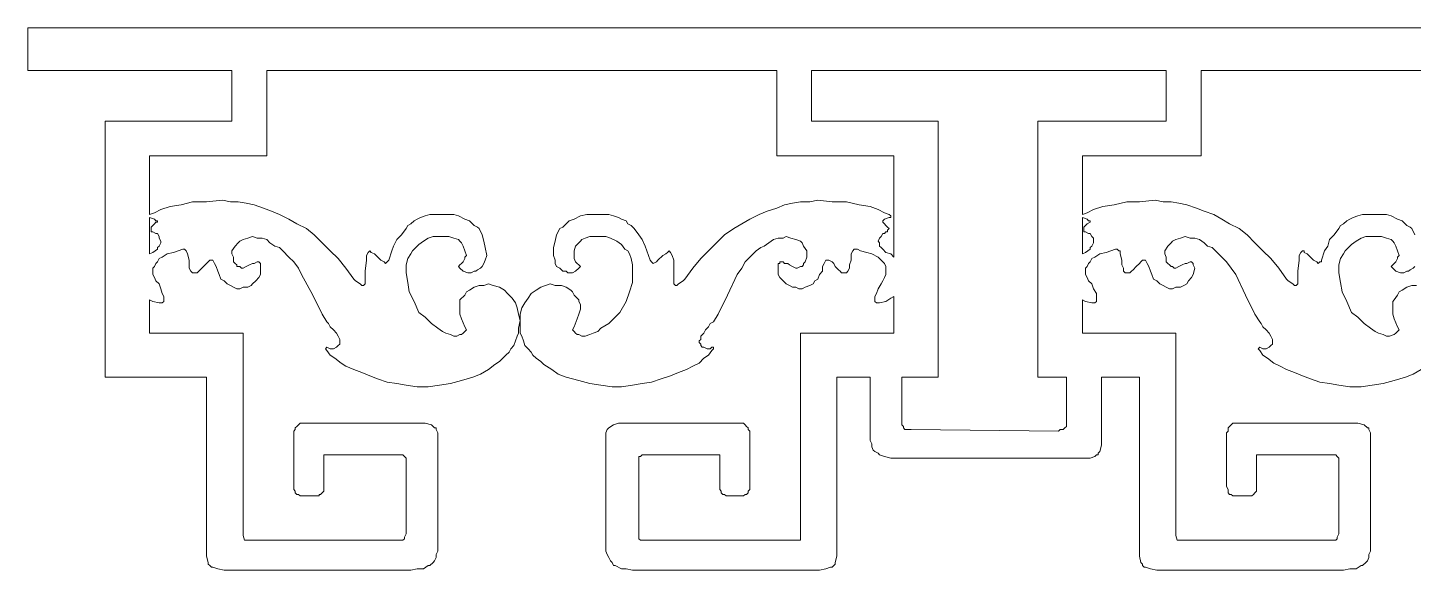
# Model space of a CAD drawing. Extents: x -66030 to 95157, y -13132 to 45879.
# Drawn here: x 50640 to 54058, y 21682 to 23022 of the extents above; entities that cross this region are included whole.
import ezdxf

# ---------------------------------------------------------------- set-up
doc = ezdxf.new("R2010")
doc.units = 0
doc.header["$LTSCALE"] = 100
doc.header["$MEASUREMENT"] = 0
doc.layers.get('0').update_dxf_attribs({"linetype": 'CONTINUOUS'})

msp = doc.modelspace()

# ---------------------------------------------------------------- linework, layer by layer
at = {"lineweight": 0}
for points in [[(54077.5, 22178.2), (54057.9, 22166.5), (54038.4, 22158.6), (54011.1, 22150.8), (53983.7, 22143), (53956.4, 22139.1), (53929, 22135.2), (53901.7, 22135.2), (53874.4, 22139.1), (53850.9, 22143), (53827.5, 22146.9), (53804, 22154.7), (53784.5, 22162.5), (53765, 22170.4), (53745.5, 22178.2), (53729.8, 22186), (53714.2, 22193.8), (53698.6, 22205.5), (53686.9, 22213.3), (53679.1, 22225), (53675.1, 22228.9), (53679.1, 22232.9), (53679.1, 22232.9), (53686.9, 22228.9), (53694.7, 22228.9), (53702.5, 22232.9), (53702.5, 22232.9), (53706.4, 22236.8), (53710.3, 22240.7), (53710.3, 22244.6), (53710.3, 22248.5), (53710.3, 22252.4), (53706.4, 22260.2), (53702.5, 22268), (53694.7, 22275.8), (53686.9, 22283.6), (53683, 22291.4), (53679.1, 22295.3), (53667.3, 22314.9), (53643.9, 22361.8), (53620.5, 22412.5), (53608.7, 22428.2), (53597, 22443.8), (53585.3, 22455.5), (53569.7, 22471.1), (53561.9, 22478.9), (53550.2, 22482.8), (53542.3, 22490.6), (53530.6, 22498.5), (53518.9, 22502.4), (53507.2, 22502.4), (53495.5, 22506.3), (53483.8, 22502.4), (53472, 22498.5), (53464.2, 22494.6), (53460.3, 22490.6), (53452.5, 22482.8), (53444.7, 22471.1), (53444.7, 22463.3), (53448.6, 22455.5), (53448.6, 22443.8), (53452.5, 22439.9), (53456.4, 22436), (53460.3, 22432.1), (53464.2, 22432.1), (53468.1, 22428.2), (53472, 22428.2), (53479.8, 22432.1), (53487.7, 22436), (53495.5, 22439.9), (53499.4, 22439.9), (53507.2, 22443.8), (53511.1, 22443.8), (53515, 22439.9), (53515, 22439.9), (53515, 22436), (53518.9, 22428.2), (53515, 22412.5), (53511.1, 22404.7), (53503.3, 22396.9), (53499.4, 22389.1), (53491.6, 22385.2), (53483.8, 22381.3), (53472, 22381.3), (53464.2, 22377.4), (53456.4, 22377.4), (53448.6, 22381.3), (53440.8, 22385.2), (53433, 22389.1), (53425.2, 22396.9), (53417.4, 22400.8), (53413.4, 22412.5), (53409.5, 22420.3), (53405.6, 22432.1), (53401.7, 22439.9), (53397.8, 22447.7), (53393.9, 22447.7), (53390, 22447.7), (53386.1, 22443.8), (53382.2, 22439.9), (53374.4, 22432.1), (53366.6, 22424.2), (53362.7, 22420.3), (53358.8, 22416.4), (53354.9, 22416.4), (53351, 22416.4), (53347, 22416.4), (53343.1, 22420.3), (53343.1, 22428.2), (53339.2, 22436), (53339.2, 22447.7), (53335.3, 22463.3), (53335.3, 22471.1), (53331.4, 22471.1), (53327.5, 22475), (53327.5, 22475), (53323.6, 22475), (53311.9, 22471.1), (53300.2, 22467.2), (53284.6, 22463.3), (53272.8, 22455.5), (53265, 22451.6), (53261.1, 22443.8), (53257.2, 22439.9), (53253.3, 22432.1), (53249.4, 22428.2), (53249.4, 22420.3), (53249.4, 22412.5), (53253.3, 22404.7), (53257.2, 22396.9), (53265, 22389.1), (53268.9, 22377.4), (53276.7, 22365.7), (53276.7, 22357.8), (53276.7, 22353.9), (53276.7, 22346.1), (53272.8, 22342.2), (53268.9, 22342.2), (53265, 22342.2), (53249.4, 22346.1), (53241.6, 22350), (53241.6, 22268), (53429.1, 22268), (53472, 22268), (53472, 22217.2), (53472, 22158.6), (53472, 21787.6), (53472, 21768), (53475.9, 21756.3), (53475.9, 21756.3), (53479.8, 21756.3), (53487.7, 21756.3), (53850.9, 21756.3), (53858.7, 21756.3), (53862.6, 21756.3), (53866.5, 21756.3), (53870.4, 21760.2), (53870.4, 21764.1), (53874.4, 21771.9), (53874.4, 21779.8), (53874.4, 21947.7), (53874.4, 21955.5), (53874.4, 21959.4), (53870.4, 21963.3), (53870.4, 21963.3), (53866.5, 21967.2), (53858.7, 21967.2), (53850.9, 21967.2), (53671.2, 21967.2), (53671.2, 21889.1), (53671.2, 21881.3), (53671.2, 21877.4), (53667.3, 21873.5), (53663.4, 21869.6), (53663.4, 21869.6), (53659.5, 21865.7), (53655.6, 21865.7), (53647.8, 21865.7), (53620.5, 21865.7), (53616.6, 21865.7), (53612.7, 21865.7), (53608.7, 21869.6), (53604.8, 21869.6), (53600.9, 21873.5), (53600.9, 21877.4), (53600.9, 21881.3), (53597, 21889.1), (53597, 22021.9), (53600.9, 22025.8), (53600.9, 22029.7), (53600.9, 22033.6), (53604.8, 22037.6), (53608.7, 22041.5), (53612.7, 22045.4), (53616.6, 22045.4), (53620.5, 22045.4), (53647.8, 22045.4), (53651.7, 22045.4), (53808, 22045.4), (53905.6, 22045.4), (53921.2, 22045.4), (53936.8, 22041.5), (53944.7, 22033.6), (53948.6, 22033.6), (53948.6, 22029.7), (53952.5, 22021.9), (53952.5, 22014.1), (53952.5, 21994.6), (53952.5, 21857.9), (53952.5, 21748.5), (53952.5, 21736.8), (53952.5, 21729), (53948.6, 21721.2), (53948.6, 21713.4), (53944.7, 21705.5), (53940.8, 21701.6), (53932.9, 21693.8), (53929, 21693.8), (53917.3, 21686), (53901.7, 21686), (53886.1, 21682.1), (53874.4, 21682.1), (53448.6, 21682.1), (53425.2, 21682.1), (53409.5, 21686), (53397.8, 21689.9), (53393.9, 21689.9), (53390, 21693.8), (53390, 21697.7), (53386.1, 21701.6), (53382.2, 21717.3), (53382.2, 21756.3), (53382.2, 22158.6), (53288.5, 22158.6), (53288.5, 22029.7), (53288.5, 21990.7), (53284.6, 21975.1), (53280.6, 21971.2), (53280.6, 21967.2), (53276.7, 21967.2), (53272.8, 21963.3), (53261.1, 21959.4), (53245.5, 21959.4), (53222.1, 21959.4), (52796.3, 21959.4), (52784.6, 21959.4), (52769, 21959.4), (52753.3, 21963.3), (52741.6, 21967.2), (52737.7, 21971.2), (52729.9, 21975.1), (52726, 21979), (52722.1, 21986.8), (52722.1, 21994.6), (52718.2, 22002.4), (52718.2, 22010.2), (52718.2, 22021.9), (52718.2, 22100.1), (52718.2, 22158.6), (52636.2, 22158.6), (52636.2, 21756.3), (52636.2, 21717.3), (52632.3, 21701.6), (52632.3, 21697.7), (52628.3, 21693.8), (52624.4, 21689.9), (52620.5, 21689.9), (52608.8, 21686), (52593.2, 21682.1), (52569.8, 21682.1), (52147.9, 21682.1), (52132.3, 21682.1), (52116.7, 21686), (52104.9, 21686), (52089.3, 21693.8), (52085.4, 21693.8), (52081.5, 21701.6), (52077.6, 21705.5), (52073.7, 21713.4), (52069.8, 21721.2), (52065.9, 21729), (52065.9, 21736.8), (52065.9, 21748.5), (52065.9, 21857.9), (52065.9, 21994.6), (52065.9, 22014.1), (52065.9, 22021.9), (52069.8, 22029.7), (52073.7, 22033.6), (52073.7, 22033.6), (52085.4, 22041.5), (52097.1, 22045.4), (52112.8, 22045.4), (52210.4, 22045.4), (52366.6, 22045.4), (52370.6, 22045.4), (52397.9, 22045.4), (52401.8, 22045.4), (52405.7, 22045.4), (52409.6, 22041.5), (52413.5, 22037.6), (52417.4, 22033.6), (52417.4, 22029.7), (52421.3, 22025.8), (52421.3, 22021.9), (52421.3, 21889.1), (52421.3, 21881.3), (52417.4, 21877.4), (52417.4, 21873.5), (52413.5, 21869.6), (52409.6, 21869.6), (52405.7, 21865.7), (52401.8, 21865.7), (52397.9, 21865.7), (52370.6, 21865.7), (52366.6, 21865.7), (52362.7, 21865.7), (52358.8, 21869.6), (52354.9, 21869.6), (52351, 21873.5), (52351, 21877.4), (52347.1, 21881.3), (52347.1, 21889.1), (52347.1, 21967.2), (52171.4, 21967.2), (52159.6, 21967.2), (52155.7, 21967.2), (52151.8, 21963.3), (52147.9, 21963.3), (52147.9, 21959.4), (52147.9, 21955.5), (52147.9, 21947.7), (52147.9, 21779.8), (52147.9, 21771.9), (52147.9, 21764.1), (52147.9, 21760.2), (52151.8, 21756.3), (52155.7, 21756.3), (52159.6, 21756.3), (52171.4, 21756.3), (52530.7, 21756.3), (52538.5, 21756.3), (52542.4, 21756.3), (52546.3, 21756.3), (52546.3, 21768), (52546.3, 21787.6), (52546.3, 22158.6), (52546.3, 22217.2), (52546.3, 22268), (52593.2, 22268), (52776.8, 22268), (52776.8, 22357.8), (52776.8, 22357.8), (52769, 22353.9), (52757.2, 22346.1), (52741.6, 22342.2), (52737.7, 22342.2), (52733.8, 22342.2), (52729.9, 22346.1), (52729.9, 22353.9), (52729.9, 22357.8), (52733.8, 22365.7), (52737.7, 22377.4), (52745.5, 22389.1), (52749.4, 22396.9), (52753.3, 22404.7), (52757.2, 22412.5), (52757.2, 22420.3), (52757.2, 22428.2), (52757.2, 22432.1), (52753.3, 22439.9), (52749.4, 22443.8), (52741.6, 22451.6), (52737.7, 22455.5), (52722.1, 22463.3), (52710.4, 22467.2), (52694.8, 22471.1), (52686.9, 22475), (52683, 22475), (52679.1, 22475), (52675.2, 22471.1), (52675.2, 22471.1), (52671.3, 22463.3), (52671.3, 22447.7), (52667.4, 22436), (52667.4, 22428.2), (52663.5, 22420.3), (52659.6, 22416.4), (52659.6, 22416.4), (52655.7, 22416.4), (52647.9, 22416.4), (52644, 22420.3), (52640.1, 22424.2), (52632.3, 22432.1), (52628.3, 22439.9), (52624.4, 22443.8), (52616.6, 22447.7), (52612.7, 22447.7), (52608.8, 22447.7), (52604.9, 22439.9), (52601, 22432.1), (52601, 22420.3), (52593.2, 22412.5), (52589.3, 22400.8), (52581.5, 22396.9), (52577.6, 22389.1), (52569.8, 22385.2), (52558, 22381.3), (52550.2, 22377.4), (52542.4, 22377.4), (52534.6, 22381.3), (52526.8, 22381.3), (52519, 22385.2), (52511.2, 22389.1), (52503.4, 22396.9), (52495.5, 22404.7), (52491.6, 22412.5), (52491.6, 22428.2), (52491.6, 22436), (52491.6, 22439.9), (52495.5, 22439.9), (52495.5, 22443.8), (52503.4, 22443.8), (52507.3, 22439.9), (52515.1, 22439.9), (52519, 22436), (52526.8, 22432.1), (52534.6, 22428.2), (52538.5, 22428.2), (52546.3, 22432.1), (52550.2, 22432.1), (52554.1, 22436), (52554.1, 22439.9), (52558, 22443.8), (52561.9, 22455.5), (52561.9, 22463.3), (52561.9, 22471.1), (52554.1, 22482.8), (52550.2, 22490.6), (52546.3, 22494.6), (52534.6, 22498.5), (52522.9, 22502.4), (52511.2, 22506.3), (52503.4, 22502.4), (52491.6, 22502.4), (52479.9, 22498.5), (52468.2, 22490.6), (52456.5, 22482.8), (52448.7, 22478.9), (52437, 22471.1), (52421.3, 22455.5), (52409.6, 22443.8), (52401.8, 22428.2), (52390.1, 22412.5), (52366.6, 22361.8), (52343.2, 22314.9), (52331.5, 22295.3), (52323.7, 22291.4), (52319.8, 22283.6), (52312, 22275.8), (52308.1, 22268), (52300.2, 22260.2), (52300.2, 22252.4), (52296.3, 22248.5), (52296.3, 22244.6), (52300.2, 22240.7), (52300.2, 22236.8), (52304.2, 22232.9), (52308.1, 22232.9), (52315.9, 22228.9), (52323.7, 22228.9), (52327.6, 22232.9), (52331.5, 22232.9), (52331.5, 22228.9), (52327.6, 22225), (52319.8, 22213.3), (52308.1, 22205.5), (52296.3, 22193.8), (52280.7, 22186), (52265.1, 22178.2), (52245.6, 22170.4), (52226, 22162.5), (52202.6, 22154.7), (52179.2, 22146.9), (52155.7, 22143), (52132.3, 22139.1), (52104.9, 22135.2), (52081.5, 22135.2), (52054.2, 22139.1), (52026.8, 22143), (51999.5, 22150.8), (51968.2, 22158.6), (51948.7, 22166.5), (51933.1, 22178.2), (51913.6, 22189.9), (51905.7, 22197.7), (51894, 22205.5), (51886.2, 22213.3), (51882.3, 22221.1), (51874.5, 22228.9), (51866.7, 22236.8), (51862.8, 22248.5), (51858.9, 22260.2), (51855, 22268), (51855, 22279.7), (51855, 22299.3), (51851.1, 22279.7), (51851.1, 22268), (51847.2, 22260.2), (51843.2, 22248.5), (51839.3, 22236.8), (51831.5, 22228.9), (51827.6, 22221.1), (51819.8, 22213.3), (51812, 22205.5), (51804.2, 22197.7), (51792.5, 22189.9), (51776.8, 22178.2), (51757.3, 22166.5), (51737.8, 22158.6), (51710.4, 22150.8), (51683.1, 22143), (51655.8, 22139.1), (51628.4, 22135.2), (51601.1, 22135.2), (51573.7, 22139.1), (51550.3, 22143), (51526.9, 22146.9), (51503.4, 22154.7), (51483.9, 22162.5), (51464.4, 22170.4), (51444.8, 22178.2), (51425.3, 22186), (51413.6, 22193.8), (51398, 22205.5), (51386.3, 22213.3), (51378.4, 22225), (51374.5, 22228.9), (51378.4, 22232.9), (51378.4, 22232.9), (51386.3, 22228.9), (51394.1, 22228.9), (51401.9, 22232.9), (51401.9, 22232.9), (51405.8, 22236.8), (51409.7, 22240.7), (51409.7, 22244.6), (51409.7, 22248.5), (51409.7, 22252.4), (51405.8, 22260.2), (51401.9, 22268), (51394.1, 22275.8), (51386.3, 22283.6), (51382.3, 22291.4), (51378.4, 22295.3), (51366.7, 22314.9), (51343.3, 22361.8), (51315.9, 22412.5), (51308.1, 22428.2), (51296.4, 22443.8), (51284.7, 22455.5), (51269.1, 22471.1), (51261.3, 22478.9), (51249.5, 22482.8), (51237.8, 22490.6), (51230, 22498.5), (51218.3, 22502.4), (51206.6, 22502.4), (51194.9, 22506.3), (51183.1, 22502.4), (51171.4, 22498.5), (51163.6, 22494.6), (51159.7, 22490.6), (51151.9, 22482.8), (51144.1, 22471.1), (51144.1, 22463.3), (51148, 22455.5), (51148, 22443.8), (51151.9, 22439.9), (51155.8, 22436), (51155.8, 22432.1), (51163.6, 22432.1), (51167.5, 22428.2), (51171.4, 22428.2), (51179.2, 22432.1), (51187, 22436), (51194.9, 22439.9), (51198.8, 22439.9), (51206.6, 22443.8), (51210.5, 22443.8), (51214.4, 22439.9), (51214.4, 22439.9), (51214.4, 22436), (51214.4, 22428.2), (51214.4, 22412.5), (51210.5, 22404.7), (51202.7, 22396.9), (51194.9, 22389.1), (51191, 22385.2), (51183.1, 22381.3), (51171.4, 22381.3), (51163.6, 22377.4), (51155.8, 22377.4), (51148, 22381.3), (51140.2, 22385.2), (51132.4, 22389.1), (51124.6, 22396.9), (51116.7, 22400.8), (51112.8, 22412.5), (51108.9, 22420.3), (51105, 22432.1), (51101.1, 22439.9), (51097.2, 22447.7), (51093.3, 22447.7), (51089.4, 22447.7), (51085.5, 22443.8), (51081.6, 22439.9), (51073.8, 22432.1), (51066, 22424.2), (51062.1, 22420.3), (51058.1, 22416.4), (51054.2, 22416.4), (51050.3, 22416.4), (51046.4, 22416.4), (51042.5, 22420.3), (51038.6, 22428.2), (51038.6, 22436), (51038.6, 22447.7), (51034.7, 22463.3), (51030.8, 22471.1), (51030.8, 22471.1), (51026.9, 22475), (51026.9, 22475), (51023, 22475), (51011.3, 22471.1), (50999.6, 22467.2), (50983.9, 22463.3), (50972.2, 22455.5), (50964.4, 22451.6), (50960.5, 22443.8), (50956.6, 22439.9), (50952.7, 22432.1), (50948.8, 22428.2), (50948.8, 22420.3), (50948.8, 22412.5), (50952.7, 22404.7), (50956.6, 22396.9), (50964.4, 22389.1), (50968.3, 22377.4), (50972.2, 22365.7), (50976.1, 22357.8), (50976.1, 22353.9), (50976.1, 22346.1), (50972.2, 22342.2), (50968.3, 22342.2), (50964.4, 22342.2), (50948.8, 22346.1), (50941, 22350), (50941, 22268), (51128.5, 22268), (51171.4, 22268), (51171.4, 22217.2), (51171.4, 22158.6), (51171.4, 21787.6), (51171.4, 21768), (51175.3, 21756.3), (51175.3, 21756.3), (51179.2, 21756.3), (51187, 21756.3), (51550.3, 21756.3), (51558.1, 21756.3), (51562, 21756.3), (51565.9, 21756.3), (51569.8, 21760.2), (51569.8, 21764.1), (51573.7, 21771.9), (51573.7, 21779.8), (51573.7, 21947.7), (51573.7, 21955.5), (51573.7, 21959.4), (51569.8, 21963.3), (51569.8, 21963.3), (51565.9, 21967.2), (51558.1, 21967.2), (51550.3, 21967.2), (51370.6, 21967.2), (51370.6, 21889.1), (51370.6, 21881.3), (51370.6, 21877.4), (51366.7, 21873.5), (51362.8, 21869.6), (51358.9, 21869.6), (51358.9, 21865.7), (51351.1, 21865.7), (51347.2, 21865.7), (51319.8, 21865.7), (51315.9, 21865.7), (51312, 21865.7), (51308.1, 21869.6), (51304.2, 21869.6), (51300.3, 21873.5), (51300.3, 21877.4), (51296.4, 21881.3), (51296.4, 21889.1), (51296.4, 22021.9), (51296.4, 22025.8), (51300.3, 22029.7), (51300.3, 22033.6), (51304.2, 22037.6), (51308.1, 22041.5), (51312, 22045.4), (51315.9, 22045.4), (51319.8, 22045.4), (51347.2, 22045.4), (51351.1, 22045.4), (51507.3, 22045.4), (51605, 22045.4), (51620.6, 22045.4), (51636.2, 22041.5), (51644, 22033.6), (51648, 22033.6), (51648, 22029.7), (51651.9, 22021.9), (51651.9, 22014.1), (51651.9, 21994.6), (51651.9, 21857.9), (51651.9, 21748.5), (51651.9, 21736.8), (51651.9, 21729), (51648, 21721.2), (51648, 21713.4), (51644, 21705.5), (51640.1, 21701.6), (51632.3, 21693.8), (51628.4, 21693.8), (51616.7, 21686), (51601.1, 21686), (51585.5, 21682.1), (51573.7, 21682.1), (51148, 21682.1), (51124.6, 21682.1), (51108.9, 21686), (51097.2, 21689.9), (51093.3, 21689.9), (51089.4, 21693.8), (51085.5, 21697.7), (51085.5, 21701.6), (51081.6, 21717.3), (51081.6, 21756.3), (51081.6, 22158.6), (50831.6, 22158.6), (50831.6, 22705.5), (50831.6, 22705.5), (50831.6, 22791.4), (51144.1, 22791.4), (51144.1, 22916.4), (50640.2, 22916.4), (50640.2, 23021.9), (67139, 23021.9)], [(54077.5, 22178.2), (54057.9, 22166.5), (54038.4, 22158.6), (54011.1, 22150.8), (53983.7, 22143), (53956.4, 22139.1), (53929, 22135.2), (53901.7, 22135.2), (53874.4, 22139.1), (53850.9, 22143), (53827.5, 22146.9), (53804, 22154.7), (53784.5, 22162.5), (53765, 22170.4), (53745.5, 22178.2), (53729.8, 22186), (53714.2, 22193.8), (53698.6, 22205.5), (53686.9, 22213.3), (53679.1, 22225), (53675.1, 22228.9), (53679.1, 22232.9), (53679.1, 22232.9), (53686.9, 22228.9), (53694.7, 22228.9), (53702.5, 22232.9), (53702.5, 22232.9), (53706.4, 22236.8), (53710.3, 22240.7), (53710.3, 22244.6), (53710.3, 22248.5), (53710.3, 22252.4), (53706.4, 22260.2), (53702.5, 22268), (53694.7, 22275.8), (53686.9, 22283.6), (53683, 22291.4), (53679.1, 22295.3), (53667.3, 22314.9), (53643.9, 22361.8), (53620.5, 22412.5), (53608.7, 22428.2), (53597, 22443.8), (53585.3, 22455.5), (53569.7, 22471.1), (53561.9, 22478.9), (53550.2, 22482.8), (53542.3, 22490.6), (53530.6, 22498.5), (53518.9, 22502.4), (53507.2, 22502.4), (53495.5, 22506.3), (53483.8, 22502.4), (53472, 22498.5), (53464.2, 22494.6), (53460.3, 22490.6), (53452.5, 22482.8), (53444.7, 22471.1), (53444.7, 22463.3), (53448.6, 22455.5), (53448.6, 22443.8), (53452.5, 22439.9), (53456.4, 22436), (53460.3, 22432.1), (53464.2, 22432.1), (53468.1, 22428.2), (53472, 22428.2), (53479.8, 22432.1), (53487.7, 22436), (53495.5, 22439.9), (53499.4, 22439.9), (53507.2, 22443.8), (53511.1, 22443.8), (53515, 22439.9), (53515, 22439.9), (53515, 22436), (53518.9, 22428.2), (53515, 22412.5), (53511.1, 22404.7), (53503.3, 22396.9), (53499.4, 22389.1), (53491.6, 22385.2), (53483.8, 22381.3), (53472, 22381.3), (53464.2, 22377.4), (53456.4, 22377.4), (53448.6, 22381.3), (53440.8, 22385.2), (53433, 22389.1), (53425.2, 22396.9), (53417.4, 22400.8), (53413.4, 22412.5), (53409.5, 22420.3), (53405.6, 22432.1), (53401.7, 22439.9), (53397.8, 22447.7), (53393.9, 22447.7), (53390, 22447.7), (53386.1, 22443.8), (53382.2, 22439.9), (53374.4, 22432.1), (53366.6, 22424.2), (53362.7, 22420.3), (53358.8, 22416.4), (53354.9, 22416.4), (53351, 22416.4), (53347, 22416.4), (53343.1, 22420.3), (53343.1, 22428.2), (53339.2, 22436), (53339.2, 22447.7), (53335.3, 22463.3), (53335.3, 22471.1), (53331.4, 22471.1), (53327.5, 22475), (53327.5, 22475), (53323.6, 22475), (53311.9, 22471.1), (53300.2, 22467.2), (53284.6, 22463.3), (53272.8, 22455.5), (53265, 22451.6), (53261.1, 22443.8), (53257.2, 22439.9), (53253.3, 22432.1), (53249.4, 22428.2), (53249.4, 22420.3), (53249.4, 22412.5), (53253.3, 22404.7), (53257.2, 22396.9), (53265, 22389.1), (53268.9, 22377.4), (53276.7, 22365.7), (53276.7, 22357.8), (53276.7, 22353.9), (53276.7, 22346.1), (53272.8, 22342.2), (53268.9, 22342.2), (53265, 22342.2), (53249.4, 22346.1), (53241.6, 22350), (53241.6, 22268), (53429.1, 22268), (53472, 22268), (53472, 22217.2), (53472, 22158.6), (53472, 21787.6), (53472, 21768), (53475.9, 21756.3), (53475.9, 21756.3), (53479.8, 21756.3), (53487.7, 21756.3), (53850.9, 21756.3), (53858.7, 21756.3), (53862.6, 21756.3), (53866.5, 21756.3), (53870.4, 21760.2), (53870.4, 21764.1), (53874.4, 21771.9), (53874.4, 21779.8), (53874.4, 21947.7), (53874.4, 21955.5), (53874.4, 21959.4), (53870.4, 21963.3), (53870.4, 21963.3), (53866.5, 21967.2), (53858.7, 21967.2), (53850.9, 21967.2), (53671.2, 21967.2), (53671.2, 21889.1), (53671.2, 21881.3), (53671.2, 21877.4), (53667.3, 21873.5), (53663.4, 21869.6), (53663.4, 21869.6), (53659.5, 21865.7), (53655.6, 21865.7), (53647.8, 21865.7), (53620.5, 21865.7), (53616.6, 21865.7), (53612.7, 21865.7), (53608.7, 21869.6), (53604.8, 21869.6), (53600.9, 21873.5), (53600.9, 21877.4), (53600.9, 21881.3), (53597, 21889.1), (53597, 22021.9), (53600.9, 22025.8), (53600.9, 22029.7), (53600.9, 22033.6), (53604.8, 22037.6), (53608.7, 22041.5), (53612.7, 22045.4), (53616.6, 22045.4), (53620.5, 22045.4), (53647.8, 22045.4), (53651.7, 22045.4), (53808, 22045.4), (53905.6, 22045.4), (53921.2, 22045.4), (53936.8, 22041.5), (53944.7, 22033.6), (53948.6, 22033.6), (53948.6, 22029.7), (53952.5, 22021.9), (53952.5, 22014.1), (53952.5, 21994.6), (53952.5, 21857.9), (53952.5, 21748.5), (53952.5, 21736.8), (53952.5, 21729), (53948.6, 21721.2), (53948.6, 21713.4), (53944.7, 21705.5), (53940.8, 21701.6), (53932.9, 21693.8), (53929, 21693.8), (53917.3, 21686), (53901.7, 21686), (53886.1, 21682.1), (53874.4, 21682.1), (53448.6, 21682.1), (53425.2, 21682.1), (53409.5, 21686), (53397.8, 21689.9), (53393.9, 21689.9), (53390, 21693.8), (53390, 21697.7), (53386.1, 21701.6), (53382.2, 21717.3), (53382.2, 21756.3), (53382.2, 22158.6), (53288.5, 22158.6), (53288.5, 22029.7), (53288.5, 21990.7), (53284.6, 21975.1), (53280.6, 21971.2), (53280.6, 21967.2), (53276.7, 21967.2), (53272.8, 21963.3), (53261.1, 21959.4), (53245.5, 21959.4), (53222.1, 21959.4), (52796.3, 21959.4), (52784.6, 21959.4), (52769, 21959.4), (52753.3, 21963.3), (52741.6, 21967.2), (52737.7, 21971.2), (52729.9, 21975.1), (52726, 21979), (52722.1, 21986.8), (52722.1, 21994.6), (52718.2, 22002.4), (52718.2, 22010.2), (52718.2, 22021.9), (52718.2, 22100.1), (52718.2, 22158.6), (52636.2, 22158.6), (52636.2, 21756.3), (52636.2, 21717.3), (52632.3, 21701.6), (52632.3, 21697.7), (52628.3, 21693.8), (52624.4, 21689.9), (52620.5, 21689.9), (52608.8, 21686), (52593.2, 21682.1), (52569.8, 21682.1), (52147.9, 21682.1), (52132.3, 21682.1), (52116.7, 21686), (52104.9, 21686), (52089.3, 21693.8), (52085.4, 21693.8), (52081.5, 21701.6), (52077.6, 21705.5), (52073.7, 21713.4), (52069.8, 21721.2), (52065.9, 21729), (52065.9, 21736.8), (52065.9, 21748.5), (52065.9, 21857.9), (52065.9, 21994.6), (52065.9, 22014.1), (52065.9, 22021.9), (52069.8, 22029.7), (52073.7, 22033.6), (52073.7, 22033.6), (52085.4, 22041.5), (52097.1, 22045.4), (52112.8, 22045.4), (52210.4, 22045.4), (52366.6, 22045.4), (52370.6, 22045.4), (52397.9, 22045.4), (52401.8, 22045.4), (52405.7, 22045.4), (52409.6, 22041.5), (52413.5, 22037.6), (52417.4, 22033.6), (52417.4, 22029.7), (52421.3, 22025.8), (52421.3, 22021.9), (52421.3, 21889.1), (52421.3, 21881.3), (52417.4, 21877.4), (52417.4, 21873.5), (52413.5, 21869.6), (52409.6, 21869.6), (52405.7, 21865.7), (52401.8, 21865.7), (52397.9, 21865.7), (52370.6, 21865.7), (52366.6, 21865.7), (52362.7, 21865.7), (52358.8, 21869.6), (52354.9, 21869.6), (52351, 21873.5), (52351, 21877.4), (52347.1, 21881.3), (52347.1, 21889.1), (52347.1, 21967.2), (52171.4, 21967.2), (52159.6, 21967.2), (52155.7, 21967.2), (52151.8, 21963.3), (52147.9, 21963.3), (52147.9, 21959.4), (52147.9, 21955.5), (52147.9, 21947.7), (52147.9, 21779.8), (52147.9, 21771.9), (52147.9, 21764.1), (52147.9, 21760.2), (52151.8, 21756.3), (52155.7, 21756.3), (52159.6, 21756.3), (52171.4, 21756.3), (52530.7, 21756.3), (52538.5, 21756.3), (52542.4, 21756.3), (52546.3, 21756.3), (52546.3, 21768), (52546.3, 21787.6), (52546.3, 22158.6), (52546.3, 22217.2), (52546.3, 22268), (52593.2, 22268), (52776.8, 22268), (52776.8, 22357.8), (52776.8, 22357.8), (52769, 22353.9), (52757.2, 22346.1), (52741.6, 22342.2), (52737.7, 22342.2), (52733.8, 22342.2), (52729.9, 22346.1), (52729.9, 22353.9), (52729.9, 22357.8), (52733.8, 22365.7), (52737.7, 22377.4), (52745.5, 22389.1), (52749.4, 22396.9), (52753.3, 22404.7), (52757.2, 22412.5), (52757.2, 22420.3), (52757.2, 22428.2), (52757.2, 22432.1), (52753.3, 22439.9), (52749.4, 22443.8), (52741.6, 22451.6), (52737.7, 22455.5), (52722.1, 22463.3), (52710.4, 22467.2), (52694.8, 22471.1), (52686.9, 22475), (52683, 22475), (52679.1, 22475), (52675.2, 22471.1), (52675.2, 22471.1), (52671.3, 22463.3), (52671.3, 22447.7), (52667.4, 22436), (52667.4, 22428.2), (52663.5, 22420.3), (52659.6, 22416.4), (52659.6, 22416.4), (52655.7, 22416.4), (52647.9, 22416.4), (52644, 22420.3), (52640.1, 22424.2), (52632.3, 22432.1), (52628.3, 22439.9), (52624.4, 22443.8), (52616.6, 22447.7), (52612.7, 22447.7), (52608.8, 22447.7), (52604.9, 22439.9), (52601, 22432.1), (52601, 22420.3), (52593.2, 22412.5), (52589.3, 22400.8), (52581.5, 22396.9), (52577.6, 22389.1), (52569.8, 22385.2), (52558, 22381.3), (52550.2, 22377.4), (52542.4, 22377.4), (52534.6, 22381.3), (52526.8, 22381.3), (52519, 22385.2), (52511.2, 22389.1), (52503.4, 22396.9), (52495.5, 22404.7), (52491.6, 22412.5), (52491.6, 22428.2), (52491.6, 22436), (52491.6, 22439.9), (52495.5, 22439.9), (52495.5, 22443.8), (52503.4, 22443.8), (52507.3, 22439.9), (52515.1, 22439.9), (52519, 22436), (52526.8, 22432.1), (52534.6, 22428.2), (52538.5, 22428.2), (52546.3, 22432.1), (52550.2, 22432.1), (52554.1, 22436), (52554.1, 22439.9), (52558, 22443.8), (52561.9, 22455.5), (52561.9, 22463.3), (52561.9, 22471.1), (52554.1, 22482.8), (52550.2, 22490.6), (52546.3, 22494.6), (52534.6, 22498.5), (52522.9, 22502.4), (52511.2, 22506.3), (52503.4, 22502.4), (52491.6, 22502.4), (52479.9, 22498.5), (52468.2, 22490.6), (52456.5, 22482.8), (52448.7, 22478.9), (52437, 22471.1), (52421.3, 22455.5), (52409.6, 22443.8), (52401.8, 22428.2), (52390.1, 22412.5), (52366.6, 22361.8), (52343.2, 22314.9), (52331.5, 22295.3), (52323.7, 22291.4), (52319.8, 22283.6), (52312, 22275.8), (52308.1, 22268), (52300.2, 22260.2), (52300.2, 22252.4), (52296.3, 22248.5), (52296.3, 22244.6), (52300.2, 22240.7), (52300.2, 22236.8), (52304.2, 22232.9), (52308.1, 22232.9), (52315.9, 22228.9), (52323.7, 22228.9), (52327.6, 22232.9), (52331.5, 22232.9), (52331.5, 22228.9), (52327.6, 22225), (52319.8, 22213.3), (52308.1, 22205.5), (52296.3, 22193.8), (52280.7, 22186), (52265.1, 22178.2), (52245.6, 22170.4), (52226, 22162.5), (52202.6, 22154.7), (52179.2, 22146.9), (52155.7, 22143), (52132.3, 22139.1), (52104.9, 22135.2), (52081.5, 22135.2), (52054.2, 22139.1), (52026.8, 22143), (51999.5, 22150.8), (51968.2, 22158.6), (51948.7, 22166.5), (51933.1, 22178.2), (51913.6, 22189.9), (51905.7, 22197.7), (51894, 22205.5), (51886.2, 22213.3), (51882.3, 22221.1), (51874.5, 22228.9), (51866.7, 22236.8), (51862.8, 22248.5), (51858.9, 22260.2), (51855, 22268), (51855, 22279.7), (51855, 22299.3), (51851.1, 22279.7), (51851.1, 22268), (51847.2, 22260.2), (51843.2, 22248.5), (51839.3, 22236.8), (51831.5, 22228.9), (51827.6, 22221.1), (51819.8, 22213.3), (51812, 22205.5), (51804.2, 22197.7), (51792.5, 22189.9), (51776.8, 22178.2), (51757.3, 22166.5), (51737.8, 22158.6), (51710.4, 22150.8), (51683.1, 22143), (51655.8, 22139.1), (51628.4, 22135.2), (51601.1, 22135.2), (51573.7, 22139.1), (51550.3, 22143), (51526.9, 22146.9), (51503.4, 22154.7), (51483.9, 22162.5), (51464.4, 22170.4), (51444.8, 22178.2), (51425.3, 22186), (51413.6, 22193.8), (51398, 22205.5), (51386.3, 22213.3), (51378.4, 22225), (51374.5, 22228.9), (51378.4, 22232.9), (51378.4, 22232.9), (51386.3, 22228.9), (51394.1, 22228.9), (51401.9, 22232.9), (51401.9, 22232.9), (51405.8, 22236.8), (51409.7, 22240.7), (51409.7, 22244.6), (51409.7, 22248.5), (51409.7, 22252.4), (51405.8, 22260.2), (51401.9, 22268), (51394.1, 22275.8), (51386.3, 22283.6), (51382.3, 22291.4), (51378.4, 22295.3), (51366.7, 22314.9), (51343.3, 22361.8), (51315.9, 22412.5), (51308.1, 22428.2), (51296.4, 22443.8), (51284.7, 22455.5), (51269.1, 22471.1), (51261.3, 22478.9), (51249.5, 22482.8), (51237.8, 22490.6), (51230, 22498.5), (51218.3, 22502.4), (51206.6, 22502.4), (51194.9, 22506.3), (51183.1, 22502.4), (51171.4, 22498.5), (51163.6, 22494.6), (51159.7, 22490.6), (51151.9, 22482.8), (51144.1, 22471.1), (51144.1, 22463.3), (51148, 22455.5), (51148, 22443.8), (51151.9, 22439.9), (51155.8, 22436), (51155.8, 22432.1), (51163.6, 22432.1), (51167.5, 22428.2), (51171.4, 22428.2), (51179.2, 22432.1), (51187, 22436), (51194.9, 22439.9), (51198.8, 22439.9), (51206.6, 22443.8), (51210.5, 22443.8), (51214.4, 22439.9), (51214.4, 22439.9), (51214.4, 22436), (51214.4, 22428.2), (51214.4, 22412.5), (51210.5, 22404.7), (51202.7, 22396.9), (51194.9, 22389.1), (51191, 22385.2), (51183.1, 22381.3), (51171.4, 22381.3), (51163.6, 22377.4), (51155.8, 22377.4), (51148, 22381.3), (51140.2, 22385.2), (51132.4, 22389.1), (51124.6, 22396.9), (51116.7, 22400.8), (51112.8, 22412.5), (51108.9, 22420.3), (51105, 22432.1), (51101.1, 22439.9), (51097.2, 22447.7), (51093.3, 22447.7), (51089.4, 22447.7), (51085.5, 22443.8), (51081.6, 22439.9), (51073.8, 22432.1), (51066, 22424.2), (51062.1, 22420.3), (51058.1, 22416.4), (51054.2, 22416.4), (51050.3, 22416.4), (51046.4, 22416.4), (51042.5, 22420.3), (51038.6, 22428.2), (51038.6, 22436), (51038.6, 22447.7), (51034.7, 22463.3), (51030.8, 22471.1), (51030.8, 22471.1), (51026.9, 22475), (51026.9, 22475), (51023, 22475), (51011.3, 22471.1), (50999.6, 22467.2), (50983.9, 22463.3), (50972.2, 22455.5), (50964.4, 22451.6), (50960.5, 22443.8), (50956.6, 22439.9), (50952.7, 22432.1), (50948.8, 22428.2), (50948.8, 22420.3), (50948.8, 22412.5), (50952.7, 22404.7), (50956.6, 22396.9), (50964.4, 22389.1), (50968.3, 22377.4), (50972.2, 22365.7), (50976.1, 22357.8), (50976.1, 22353.9), (50976.1, 22346.1), (50972.2, 22342.2), (50968.3, 22342.2), (50964.4, 22342.2), (50948.8, 22346.1), (50941, 22350), (50941, 22268), (51128.5, 22268), (51171.4, 22268), (51171.4, 22217.2), (51171.4, 22158.6), (51171.4, 21787.6), (51171.4, 21768), (51175.3, 21756.3), (51175.3, 21756.3), (51179.2, 21756.3), (51187, 21756.3), (51550.3, 21756.3), (51558.1, 21756.3), (51562, 21756.3), (51565.9, 21756.3), (51569.8, 21760.2), (51569.8, 21764.1), (51573.7, 21771.9), (51573.7, 21779.8), (51573.7, 21947.7), (51573.7, 21955.5), (51573.7, 21959.4), (51569.8, 21963.3), (51569.8, 21963.3), (51565.9, 21967.2), (51558.1, 21967.2), (51550.3, 21967.2), (51370.6, 21967.2), (51370.6, 21889.1), (51370.6, 21881.3), (51370.6, 21877.4), (51366.7, 21873.5), (51362.8, 21869.6), (51358.9, 21869.6), (51358.9, 21865.7), (51351.1, 21865.7), (51347.2, 21865.7), (51319.8, 21865.7), (51315.9, 21865.7), (51312, 21865.7), (51308.1, 21869.6), (51304.2, 21869.6), (51300.3, 21873.5), (51300.3, 21877.4), (51296.4, 21881.3), (51296.4, 21889.1), (51296.4, 22021.9), (51296.4, 22025.8), (51300.3, 22029.7), (51300.3, 22033.6), (51304.2, 22037.6), (51308.1, 22041.5), (51312, 22045.4), (51315.9, 22045.4), (51319.8, 22045.4), (51347.2, 22045.4), (51351.1, 22045.4), (51507.3, 22045.4), (51605, 22045.4), (51620.6, 22045.4), (51636.2, 22041.5), (51644, 22033.6), (51648, 22033.6), (51648, 22029.7), (51651.9, 22021.9), (51651.9, 22014.1), (51651.9, 21994.6), (51651.9, 21857.9), (51651.9, 21748.5), (51651.9, 21736.8), (51651.9, 21729), (51648, 21721.2), (51648, 21713.4), (51644, 21705.5), (51640.1, 21701.6), (51632.3, 21693.8), (51628.4, 21693.8), (51616.7, 21686), (51601.1, 21686), (51585.5, 21682.1), (51573.7, 21682.1), (51148, 21682.1), (51124.6, 21682.1), (51108.9, 21686), (51097.2, 21689.9), (51093.3, 21689.9), (51089.4, 21693.8), (51085.5, 21697.7), (51085.5, 21701.6), (51081.6, 21717.3), (51081.6, 21756.3), (51081.6, 22158.6), (50831.6, 22158.6), (50831.6, 22705.5), (50831.6, 22705.5), (50831.6, 22791.4), (51144.1, 22791.4), (51144.1, 22916.4), (50640.2, 22916.4), (50640.2, 23021.9), (67139, 23021.9)], [(54788.3, 22916.4), (53534.5, 22916.4), (53534.5, 22916.4), (53534.5, 22791.4), (53534.5, 22705.5), (53448.6, 22705.5), (53241.6, 22705.5), (53241.6, 22561), (53253.3, 22564.9), (53268.9, 22572.7), (53292.4, 22580.5), (53319.7, 22584.4), (53351, 22592.2), (53382.2, 22592.2), (53421.3, 22596.1), (53440.8, 22592.2), (53460.3, 22592.2), (53479.8, 22588.3), (53499.4, 22584.4), (53522.8, 22576.6), (53542.3, 22568.8), (53565.8, 22561), (53585.3, 22549.2), (53604.8, 22537.5), (53628.3, 22525.8), (53647.8, 22510.2), (53667.3, 22490.6), (53686.9, 22471.1), (53706.4, 22451.6), (53725.9, 22428.2), (53745.5, 22400.8), (53749.4, 22396.9), (53761.1, 22389.1), (53765, 22385.2), (53768.9, 22385.2), (53772.8, 22389.1), (53772.8, 22389.1), (53772.8, 22396.9), (53772.8, 22420.3), (53776.7, 22447.7), (53776.7, 22459.4), (53780.6, 22467.2), (53780.6, 22467.2), (53784.5, 22471.1), (53788.4, 22471.1), (53788.4, 22467.2), (53796.2, 22463.3), (53800.1, 22459.4), (53811.9, 22447.7), (53819.7, 22443.8), (53823.6, 22439.9), (53827.5, 22443.8), (53831.4, 22443.8), (53831.4, 22447.7), (53839.2, 22471.1), (53847, 22482.8), (53850.9, 22498.5), (53862.6, 22510.2), (53874.4, 22525.8), (53878.3, 22533.6), (53886.1, 22537.5), (53893.9, 22545.3), (53901.7, 22549.2), (53909.5, 22553.1), (53921.2, 22557), (53932.9, 22561), (53948.6, 22561), (53960.3, 22561), (53975.9, 22561), (53991.5, 22561), (54003.2, 22557), (54018.9, 22549.2), (54030.6, 22545.3), (54042.3, 22533.6), (54050.1, 22529.7), (54054, 22525.8), (54061.8, 22510.2)], [(54788.3, 22916.4), (53534.5, 22916.4), (53534.5, 22916.4), (53534.5, 22791.4), (53534.5, 22705.5), (53448.6, 22705.5), (53241.6, 22705.5), (53241.6, 22561), (53253.3, 22564.9), (53268.9, 22572.7), (53292.4, 22580.5), (53319.7, 22584.4), (53351, 22592.2), (53382.2, 22592.2), (53421.3, 22596.1), (53440.8, 22592.2), (53460.3, 22592.2), (53479.8, 22588.3), (53499.4, 22584.4), (53522.8, 22576.6), (53542.3, 22568.8), (53565.8, 22561), (53585.3, 22549.2), (53604.8, 22537.5), (53628.3, 22525.8), (53647.8, 22510.2), (53667.3, 22490.6), (53686.9, 22471.1), (53706.4, 22451.6), (53725.9, 22428.2), (53745.5, 22400.8), (53749.4, 22396.9), (53761.1, 22389.1), (53765, 22385.2), (53768.9, 22385.2), (53772.8, 22389.1), (53772.8, 22389.1), (53772.8, 22396.9), (53772.8, 22420.3), (53776.7, 22447.7), (53776.7, 22459.4), (53780.6, 22467.2), (53780.6, 22467.2), (53784.5, 22471.1), (53788.4, 22471.1), (53788.4, 22467.2), (53796.2, 22463.3), (53800.1, 22459.4), (53811.9, 22447.7), (53819.7, 22443.8), (53823.6, 22439.9), (53827.5, 22443.8), (53831.4, 22443.8), (53831.4, 22447.7), (53839.2, 22471.1), (53847, 22482.8), (53850.9, 22498.5), (53862.6, 22510.2), (53874.4, 22525.8), (53878.3, 22533.6), (53886.1, 22537.5), (53893.9, 22545.3), (53901.7, 22549.2), (53909.5, 22553.1), (53921.2, 22557), (53932.9, 22561), (53948.6, 22561), (53960.3, 22561), (53975.9, 22561), (53991.5, 22561), (54003.2, 22557), (54018.9, 22549.2), (54030.6, 22545.3), (54042.3, 22533.6), (54050.1, 22529.7), (54054, 22525.8), (54061.8, 22510.2)], [(54061.8, 22432.1), (54057.9, 22428.2), (54050.1, 22424.2), (54046.2, 22420.3), (54042.3, 22420.3), (54034.5, 22416.4), (54026.7, 22416.4), (54015, 22420.3), (54007.2, 22428.2), (54003.2, 22432.1), (54007.2, 22436), (54011.1, 22439.9), (54015, 22443.8), (54018.9, 22451.6), (54018.9, 22455.5), (54022.8, 22459.4), (54018.9, 22471.1), (54015, 22482.8), (54011.1, 22490.6), (54007.2, 22494.6), (54003.2, 22498.5), (53991.5, 22502.4), (53979.8, 22506.3), (53968.1, 22506.3), (53956.4, 22506.3), (53940.8, 22506.3), (53929, 22502.4), (53917.3, 22494.6), (53905.6, 22486.7), (53893.9, 22475), (53890, 22471.1), (53886.1, 22463.3), (53878.3, 22451.6), (53874.4, 22436), (53874.4, 22416.4), (53878.3, 22393), (53882.2, 22369.6), (53893.9, 22346.1), (53905.6, 22318.8), (53921.2, 22307.1), (53936.8, 22291.4), (53952.5, 22279.7), (53964.2, 22271.9), (53972, 22268), (53983.7, 22264.1), (53991.5, 22260.2), (53999.3, 22260.2), (54011.1, 22264.1), (54011.1, 22264.1), (54015, 22268), (54018.9, 22271.9), (54022.8, 22275.8), (54018.9, 22283.6), (54011.1, 22303.2), (54007.2, 22314.9), (54007.2, 22326.6), (54007.2, 22338.3), (54007.2, 22346.1), (54011.1, 22350), (54018.9, 22361.8), (54022.8, 22369.6), (54030.6, 22373.5), (54042.3, 22381.3), (54054, 22385.2), (54065.7, 22385.2)], [(54061.8, 22432.1), (54057.9, 22428.2), (54050.1, 22424.2), (54046.2, 22420.3), (54042.3, 22420.3), (54034.5, 22416.4), (54026.7, 22416.4), (54015, 22420.3), (54007.2, 22428.2), (54003.2, 22432.1), (54007.2, 22436), (54011.1, 22439.9), (54015, 22443.8), (54018.9, 22451.6), (54018.9, 22455.5), (54022.8, 22459.4), (54018.9, 22471.1), (54015, 22482.8), (54011.1, 22490.6), (54007.2, 22494.6), (54003.2, 22498.5), (53991.5, 22502.4), (53979.8, 22506.3), (53968.1, 22506.3), (53956.4, 22506.3), (53940.8, 22506.3), (53929, 22502.4), (53917.3, 22494.6), (53905.6, 22486.7), (53893.9, 22475), (53890, 22471.1), (53886.1, 22463.3), (53878.3, 22451.6), (53874.4, 22436), (53874.4, 22416.4), (53878.3, 22393), (53882.2, 22369.6), (53893.9, 22346.1), (53905.6, 22318.8), (53921.2, 22307.1), (53936.8, 22291.4), (53952.5, 22279.7), (53964.2, 22271.9), (53972, 22268), (53983.7, 22264.1), (53991.5, 22260.2), (53999.3, 22260.2), (54011.1, 22264.1), (54011.1, 22264.1), (54015, 22268), (54018.9, 22271.9), (54022.8, 22275.8), (54018.9, 22283.6), (54011.1, 22303.2), (54007.2, 22314.9), (54007.2, 22326.6), (54007.2, 22338.3), (54007.2, 22346.1), (54011.1, 22350), (54018.9, 22361.8), (54022.8, 22369.6), (54030.6, 22373.5), (54042.3, 22381.3), (54054, 22385.2), (54065.7, 22385.2)]]:
    msp.add_lwpolyline(points, dxfattribs=at)
for points in [[(51855, 22299.3), (51855, 22314.9), (51858.9, 22330.5), (51866.7, 22342.2), (51874.5, 22353.9), (51882.3, 22365.7), (51894, 22373.5), (51905.7, 22381.3), (51917.5, 22385.2), (51929.2, 22389.1), (51940.9, 22385.2), (51956.5, 22385.2), (51968.2, 22381.3), (51980, 22373.5), (51983.9, 22369.6), (51987.8, 22361.8), (51999.5, 22350), (51999.5, 22346.1), (52003.4, 22338.3), (52003.4, 22326.6), (51999.5, 22314.9), (51995.6, 22303.2), (51987.8, 22283.6), (51983.9, 22275.8), (51987.8, 22271.9), (51991.7, 22268), (51995.6, 22264.1), (51999.5, 22264.1), (52007.3, 22260.2), (52015.1, 22260.2), (52026.8, 22264.1), (52034.6, 22268), (52046.4, 22271.9), (52054.2, 22279.7), (52073.7, 22291.4), (52089.3, 22307.1), (52101, 22318.8), (52116.7, 22346.1), (52124.5, 22369.6), (52132.3, 22393), (52132.3, 22416.4), (52132.3, 22436), (52128.4, 22451.6), (52124.5, 22463.3), (52120.6, 22471.1), (52112.8, 22475), (52104.9, 22486.7), (52093.2, 22494.6), (52077.6, 22502.4), (52065.9, 22506.3), (52050.3, 22506.3), (52038.5, 22506.3), (52026.8, 22506.3), (52015.1, 22502.4), (52007.3, 22498.5), (52003.4, 22494.6), (51999.5, 22490.6), (51991.7, 22482.8), (51987.8, 22471.1), (51987.8, 22459.4), (51987.8, 22455.5), (51987.8, 22451.6), (51991.7, 22443.8), (51995.6, 22439.9), (51999.5, 22436), (52003.4, 22432.1), (51999.5, 22428.2), (51991.7, 22420.3), (51983.9, 22416.4), (51972.1, 22416.4), (51968.2, 22420.3), (51960.4, 22420.3), (51956.5, 22424.2), (51952.6, 22428.2), (51944.8, 22432.1), (51940.9, 22439.9), (51940.9, 22447.7), (51937, 22459.4), (51937, 22478.9), (51940.9, 22494.6), (51944.8, 22510.2), (51952.6, 22525.8), (51960.4, 22529.7), (51964.3, 22533.6), (51976.1, 22545.3), (51987.8, 22549.2), (52003.4, 22557), (52019, 22561), (52030.7, 22561), (52046.4, 22561), (52062, 22561), (52073.7, 22561), (52085.4, 22557), (52097.1, 22553.1), (52104.9, 22549.2), (52116.7, 22545.3), (52120.6, 22537.5), (52128.4, 22533.6), (52136.2, 22525.8), (52147.9, 22510.2), (52155.7, 22498.5), (52163.5, 22482.8), (52167.4, 22471.1), (52175.3, 22447.7), (52179.2, 22443.8), (52179.2, 22443.8), (52183.1, 22439.9), (52190.9, 22443.8), (52194.8, 22447.7), (52206.5, 22459.4), (52214.3, 22463.3), (52218.2, 22467.2), (52222.1, 22471.1), (52222.1, 22471.1), (52226, 22467.2), (52226, 22467.2), (52229.9, 22459.4), (52233.8, 22447.7), (52233.8, 22420.3), (52233.8, 22396.9), (52233.8, 22389.1), (52233.8, 22389.1), (52237.8, 22385.2), (52241.7, 22385.2), (52245.6, 22389.1), (52257.3, 22396.9), (52261.2, 22400.8), (52280.7, 22428.2), (52300.2, 22451.6), (52319.8, 22471.1), (52339.3, 22490.6), (52358.8, 22510.2), (52382.3, 22525.8), (52401.8, 22537.5), (52421.3, 22549.2), (52444.8, 22561), (52464.3, 22568.8), (52487.7, 22576.6), (52507.3, 22584.4), (52526.8, 22588.3), (52546.3, 22592.2), (52569.8, 22592.2), (52589.3, 22596.1), (52624.4, 22592.2), (52659.6, 22592.2), (52690.8, 22584.4), (52718.2, 22580.5), (52737.7, 22572.7), (52753.3, 22564.9), (52765.1, 22561), (52769, 22557), (52769, 22557), (52769, 22553.1), (52765.1, 22553.1), (52753.3, 22549.2), (52749.4, 22545.3), (52749.4, 22545.3), (52749.4, 22541.4), (52749.4, 22541.4), (52753.3, 22537.5), (52757.2, 22533.6), (52761.2, 22529.7), (52765.1, 22525.8), (52761.2, 22521.9), (52761.2, 22518), (52757.2, 22518), (52753.3, 22514.1), (52749.4, 22514.1), (52745.5, 22506.3), (52741.6, 22502.4), (52737.7, 22494.6), (52741.6, 22490.6), (52741.6, 22482.8), (52745.5, 22478.9), (52749.4, 22475), (52757.2, 22467.2), (52769, 22463.3), (52776.8, 22455.5), (52776.8, 22455.5), (52776.8, 22705.5), (52573.7, 22705.5), (52487.7, 22705.5), (52487.7, 22791.4), (52487.7, 22916.4), (51230, 22916.4), (51230, 22791.4), (51230, 22705.5), (51144.1, 22705.5), (50941, 22705.5), (50941, 22561), (50952.7, 22564.9), (50968.3, 22572.7), (50991.7, 22580.5), (51019.1, 22584.4), (51046.4, 22592.2), (51081.6, 22592.2), (51120.6, 22596.1), (51140.2, 22592.2), (51159.7, 22592.2), (51179.2, 22588.3), (51198.8, 22584.4), (51222.2, 22576.6), (51241.7, 22568.8), (51261.3, 22561), (51284.7, 22549.2), (51304.2, 22537.5), (51327.7, 22525.8), (51347.2, 22510.2), (51366.7, 22490.6), (51386.3, 22471.1), (51405.8, 22451.6), (51425.3, 22428.2), (51444.8, 22400.8), (51448.7, 22396.9), (51460.5, 22389.1), (51464.4, 22385.2), (51468.3, 22385.2), (51472.2, 22389.1), (51472.2, 22389.1), (51472.2, 22396.9), (51472.2, 22420.3), (51476.1, 22447.7), (51476.1, 22459.4), (51480, 22467.2), (51480, 22467.2), (51483.9, 22471.1), (51483.9, 22471.1), (51487.8, 22467.2), (51495.6, 22463.3), (51499.5, 22459.4), (51511.2, 22447.7), (51519.1, 22443.8), (51523, 22439.9), (51526.9, 22443.8), (51526.9, 22443.8), (51530.8, 22447.7), (51538.6, 22471.1), (51542.5, 22482.8), (51550.3, 22498.5), (51562, 22510.2), (51573.7, 22525.8), (51577.6, 22533.6), (51585.5, 22537.5), (51593.3, 22545.3), (51601.1, 22549.2), (51608.9, 22553.1), (51620.6, 22557), (51632.3, 22561), (51648, 22561), (51659.7, 22561), (51675.3, 22561), (51690.9, 22561), (51702.6, 22557), (51718.3, 22549.2), (51730, 22545.3), (51741.7, 22533.6), (51749.5, 22529.7), (51753.4, 22525.8), (51761.2, 22510.2), (51765.1, 22494.6), (51769, 22478.9), (51772.9, 22459.4), (51769, 22447.7), (51765.1, 22439.9), (51761.2, 22432.1), (51757.3, 22428.2), (51749.5, 22424.2), (51745.6, 22420.3), (51741.7, 22420.3), (51733.9, 22416.4), (51726.1, 22416.4), (51714.4, 22420.3), (51706.5, 22428.2), (51702.6, 22432.1), (51706.5, 22436), (51710.4, 22439.9), (51714.4, 22443.8), (51718.3, 22451.6), (51718.3, 22455.5), (51722.2, 22459.4), (51718.3, 22471.1), (51714.4, 22482.8), (51710.4, 22490.6), (51706.5, 22494.6), (51702.6, 22498.5), (51690.9, 22502.4), (51679.2, 22506.3), (51667.5, 22506.3), (51655.8, 22506.3), (51640.1, 22506.3), (51628.4, 22502.4), (51616.7, 22494.6), (51605, 22486.7), (51593.3, 22475), (51589.4, 22471.1), (51585.5, 22463.3), (51577.6, 22451.6), (51573.7, 22436), (51573.7, 22416.4), (51577.6, 22393), (51581.5, 22369.6), (51593.3, 22346.1), (51605, 22318.8), (51620.6, 22307.1), (51636.2, 22291.4), (51651.9, 22279.7), (51663.6, 22271.9), (51671.4, 22268), (51683.1, 22264.1), (51690.9, 22260.2), (51698.7, 22260.2), (51706.5, 22264.1), (51710.4, 22264.1), (51714.4, 22268), (51718.3, 22271.9), (51722.2, 22275.8), (51718.3, 22283.6), (51710.4, 22303.2), (51706.5, 22314.9), (51706.5, 22326.6), (51706.5, 22338.3), (51706.5, 22346.1), (51706.5, 22350), (51718.3, 22361.8), (51722.2, 22369.6), (51730, 22373.5), (51741.7, 22381.3), (51753.4, 22385.2), (51765.1, 22385.2), (51776.8, 22389.1), (51788.6, 22385.2), (51804.2, 22381.3), (51815.9, 22373.5), (51823.7, 22365.7), (51835.4, 22353.9), (51843.2, 22342.2), (51847.2, 22330.5), (51851.1, 22314.9), (51855, 22299.3)], [(51855, 22299.3), (51855, 22314.9), (51858.9, 22330.5), (51866.7, 22342.2), (51874.5, 22353.9), (51882.3, 22365.7), (51894, 22373.5), (51905.7, 22381.3), (51917.5, 22385.2), (51929.2, 22389.1), (51940.9, 22385.2), (51956.5, 22385.2), (51968.2, 22381.3), (51980, 22373.5), (51983.9, 22369.6), (51987.8, 22361.8), (51999.5, 22350), (51999.5, 22346.1), (52003.4, 22338.3), (52003.4, 22326.6), (51999.5, 22314.9), (51995.6, 22303.2), (51987.8, 22283.6), (51983.9, 22275.8), (51987.8, 22271.9), (51991.7, 22268), (51995.6, 22264.1), (51999.5, 22264.1), (52007.3, 22260.2), (52015.1, 22260.2), (52026.8, 22264.1), (52034.6, 22268), (52046.4, 22271.9), (52054.2, 22279.7), (52073.7, 22291.4), (52089.3, 22307.1), (52101, 22318.8), (52116.7, 22346.1), (52124.5, 22369.6), (52132.3, 22393), (52132.3, 22416.4), (52132.3, 22436), (52128.4, 22451.6), (52124.5, 22463.3), (52120.6, 22471.1), (52112.8, 22475), (52104.9, 22486.7), (52093.2, 22494.6), (52077.6, 22502.4), (52065.9, 22506.3), (52050.3, 22506.3), (52038.5, 22506.3), (52026.8, 22506.3), (52015.1, 22502.4), (52007.3, 22498.5), (52003.4, 22494.6), (51999.5, 22490.6), (51991.7, 22482.8), (51987.8, 22471.1), (51987.8, 22459.4), (51987.8, 22455.5), (51987.8, 22451.6), (51991.7, 22443.8), (51995.6, 22439.9), (51999.5, 22436), (52003.4, 22432.1), (51999.5, 22428.2), (51991.7, 22420.3), (51983.9, 22416.4), (51972.1, 22416.4), (51968.2, 22420.3), (51960.4, 22420.3), (51956.5, 22424.2), (51952.6, 22428.2), (51944.8, 22432.1), (51940.9, 22439.9), (51940.9, 22447.7), (51937, 22459.4), (51937, 22478.9), (51940.9, 22494.6), (51944.8, 22510.2), (51952.6, 22525.8), (51960.4, 22529.7), (51964.3, 22533.6), (51976.1, 22545.3), (51987.8, 22549.2), (52003.4, 22557), (52019, 22561), (52030.7, 22561), (52046.4, 22561), (52062, 22561), (52073.7, 22561), (52085.4, 22557), (52097.1, 22553.1), (52104.9, 22549.2), (52116.7, 22545.3), (52120.6, 22537.5), (52128.4, 22533.6), (52136.2, 22525.8), (52147.9, 22510.2), (52155.7, 22498.5), (52163.5, 22482.8), (52167.4, 22471.1), (52175.3, 22447.7), (52179.2, 22443.8), (52179.2, 22443.8), (52183.1, 22439.9), (52190.9, 22443.8), (52194.8, 22447.7), (52206.5, 22459.4), (52214.3, 22463.3), (52218.2, 22467.2), (52222.1, 22471.1), (52222.1, 22471.1), (52226, 22467.2), (52226, 22467.2), (52229.9, 22459.4), (52233.8, 22447.7), (52233.8, 22420.3), (52233.8, 22396.9), (52233.8, 22389.1), (52233.8, 22389.1), (52237.8, 22385.2), (52241.7, 22385.2), (52245.6, 22389.1), (52257.3, 22396.9), (52261.2, 22400.8), (52280.7, 22428.2), (52300.2, 22451.6), (52319.8, 22471.1), (52339.3, 22490.6), (52358.8, 22510.2), (52382.3, 22525.8), (52401.8, 22537.5), (52421.3, 22549.2), (52444.8, 22561), (52464.3, 22568.8), (52487.7, 22576.6), (52507.3, 22584.4), (52526.8, 22588.3), (52546.3, 22592.2), (52569.8, 22592.2), (52589.3, 22596.1), (52624.4, 22592.2), (52659.6, 22592.2), (52690.8, 22584.4), (52718.2, 22580.5), (52737.7, 22572.7), (52753.3, 22564.9), (52765.1, 22561), (52769, 22557), (52769, 22557), (52769, 22553.1), (52765.1, 22553.1), (52753.3, 22549.2), (52749.4, 22545.3), (52749.4, 22545.3), (52749.4, 22541.4), (52749.4, 22541.4), (52753.3, 22537.5), (52757.2, 22533.6), (52761.2, 22529.7), (52765.1, 22525.8), (52761.2, 22521.9), (52761.2, 22518), (52757.2, 22518), (52753.3, 22514.1), (52749.4, 22514.1), (52745.5, 22506.3), (52741.6, 22502.4), (52737.7, 22494.6), (52741.6, 22490.6), (52741.6, 22482.8), (52745.5, 22478.9), (52749.4, 22475), (52757.2, 22467.2), (52769, 22463.3), (52776.8, 22455.5), (52776.8, 22455.5), (52776.8, 22705.5), (52573.7, 22705.5), (52487.7, 22705.5), (52487.7, 22791.4), (52487.7, 22916.4), (51230, 22916.4), (51230, 22791.4), (51230, 22705.5), (51144.1, 22705.5), (50941, 22705.5), (50941, 22561), (50952.7, 22564.9), (50968.3, 22572.7), (50991.7, 22580.5), (51019.1, 22584.4), (51046.4, 22592.2), (51081.6, 22592.2), (51120.6, 22596.1), (51140.2, 22592.2), (51159.7, 22592.2), (51179.2, 22588.3), (51198.8, 22584.4), (51222.2, 22576.6), (51241.7, 22568.8), (51261.3, 22561), (51284.7, 22549.2), (51304.2, 22537.5), (51327.7, 22525.8), (51347.2, 22510.2), (51366.7, 22490.6), (51386.3, 22471.1), (51405.8, 22451.6), (51425.3, 22428.2), (51444.8, 22400.8), (51448.7, 22396.9), (51460.5, 22389.1), (51464.4, 22385.2), (51468.3, 22385.2), (51472.2, 22389.1), (51472.2, 22389.1), (51472.2, 22396.9), (51472.2, 22420.3), (51476.1, 22447.7), (51476.1, 22459.4), (51480, 22467.2), (51480, 22467.2), (51483.9, 22471.1), (51483.9, 22471.1), (51487.8, 22467.2), (51495.6, 22463.3), (51499.5, 22459.4), (51511.2, 22447.7), (51519.1, 22443.8), (51523, 22439.9), (51526.9, 22443.8), (51526.9, 22443.8), (51530.8, 22447.7), (51538.6, 22471.1), (51542.5, 22482.8), (51550.3, 22498.5), (51562, 22510.2), (51573.7, 22525.8), (51577.6, 22533.6), (51585.5, 22537.5), (51593.3, 22545.3), (51601.1, 22549.2), (51608.9, 22553.1), (51620.6, 22557), (51632.3, 22561), (51648, 22561), (51659.7, 22561), (51675.3, 22561), (51690.9, 22561), (51702.6, 22557), (51718.3, 22549.2), (51730, 22545.3), (51741.7, 22533.6), (51749.5, 22529.7), (51753.4, 22525.8), (51761.2, 22510.2), (51765.1, 22494.6), (51769, 22478.9), (51772.9, 22459.4), (51769, 22447.7), (51765.1, 22439.9), (51761.2, 22432.1), (51757.3, 22428.2), (51749.5, 22424.2), (51745.6, 22420.3), (51741.7, 22420.3), (51733.9, 22416.4), (51726.1, 22416.4), (51714.4, 22420.3), (51706.5, 22428.2), (51702.6, 22432.1), (51706.5, 22436), (51710.4, 22439.9), (51714.4, 22443.8), (51718.3, 22451.6), (51718.3, 22455.5), (51722.2, 22459.4), (51718.3, 22471.1), (51714.4, 22482.8), (51710.4, 22490.6), (51706.5, 22494.6), (51702.6, 22498.5), (51690.9, 22502.4), (51679.2, 22506.3), (51667.5, 22506.3), (51655.8, 22506.3), (51640.1, 22506.3), (51628.4, 22502.4), (51616.7, 22494.6), (51605, 22486.7), (51593.3, 22475), (51589.4, 22471.1), (51585.5, 22463.3), (51577.6, 22451.6), (51573.7, 22436), (51573.7, 22416.4), (51577.6, 22393), (51581.5, 22369.6), (51593.3, 22346.1), (51605, 22318.8), (51620.6, 22307.1), (51636.2, 22291.4), (51651.9, 22279.7), (51663.6, 22271.9), (51671.4, 22268), (51683.1, 22264.1), (51690.9, 22260.2), (51698.7, 22260.2), (51706.5, 22264.1), (51710.4, 22264.1), (51714.4, 22268), (51718.3, 22271.9), (51722.2, 22275.8), (51718.3, 22283.6), (51710.4, 22303.2), (51706.5, 22314.9), (51706.5, 22326.6), (51706.5, 22338.3), (51706.5, 22346.1), (51706.5, 22350), (51718.3, 22361.8), (51722.2, 22369.6), (51730, 22373.5), (51741.7, 22381.3), (51753.4, 22385.2), (51765.1, 22385.2), (51776.8, 22389.1), (51788.6, 22385.2), (51804.2, 22381.3), (51815.9, 22373.5), (51823.7, 22365.7), (51835.4, 22353.9), (51843.2, 22342.2), (51847.2, 22330.5), (51851.1, 22314.9), (51855, 22299.3)], [(53202.5, 22158.6), (53132.2, 22158.6), (53132.2, 22705.5), (53132.2, 22705.5), (53132.2, 22791.4), (53448.6, 22791.4), (53448.6, 22916.4), (52573.7, 22916.4), (52573.7, 22791.4), (52886.1, 22791.4), (52886.1, 22705.5), (52886.1, 22705.5), (52886.1, 22158.6), (52796.3, 22158.6), (52796.3, 22053.2), (52796.3, 22041.5), (52800.2, 22037.6), (52800.2, 22033.6), (52804.1, 22029.7), (52808, 22029.7), (52811.9, 22029.7), (52819.7, 22029.7), (53183, 22025.8), (53186.9, 22029.7), (53190.8, 22029.7), (53194.7, 22029.7), (53198.6, 22033.6), (53202.5, 22037.6), (53202.5, 22045.4), (53202.5, 22057.1), (53202.5, 22158.6)], [(53202.5, 22158.6), (53132.2, 22158.6), (53132.2, 22705.5), (53132.2, 22705.5), (53132.2, 22791.4), (53448.6, 22791.4), (53448.6, 22916.4), (52573.7, 22916.4), (52573.7, 22791.4), (52886.1, 22791.4), (52886.1, 22705.5), (52886.1, 22705.5), (52886.1, 22158.6), (52796.3, 22158.6), (52796.3, 22053.2), (52796.3, 22041.5), (52800.2, 22037.6), (52800.2, 22033.6), (52804.1, 22029.7), (52808, 22029.7), (52811.9, 22029.7), (52819.7, 22029.7), (53183, 22025.8), (53186.9, 22029.7), (53190.8, 22029.7), (53194.7, 22029.7), (53198.6, 22033.6), (53202.5, 22037.6), (53202.5, 22045.4), (53202.5, 22057.1), (53202.5, 22158.6)], [(50941, 22553.1), (50941, 22463.3), (50948.8, 22467.2), (50960.5, 22475), (50960.5, 22478.9), (50964.4, 22482.8), (50968.3, 22490.6), (50968.3, 22494.6), (50964.4, 22502.4), (50964.4, 22506.3), (50960.5, 22514.1), (50956.6, 22514.1), (50948.8, 22518), (50944.9, 22518), (50944.9, 22521.9), (50944.9, 22525.8), (50944.9, 22529.7), (50948.8, 22533.6), (50952.7, 22537.5), (50956.6, 22541.4), (50960.5, 22541.4), (50960.5, 22545.3), (50956.6, 22545.3), (50952.7, 22549.2), (50941, 22553.1), (50941, 22553.1)], [(50941, 22553.1), (50941, 22463.3), (50948.8, 22467.2), (50960.5, 22475), (50960.5, 22478.9), (50964.4, 22482.8), (50968.3, 22490.6), (50968.3, 22494.6), (50964.4, 22502.4), (50964.4, 22506.3), (50960.5, 22514.1), (50956.6, 22514.1), (50948.8, 22518), (50944.9, 22518), (50944.9, 22521.9), (50944.9, 22525.8), (50944.9, 22529.7), (50948.8, 22533.6), (50952.7, 22537.5), (50956.6, 22541.4), (50960.5, 22541.4), (50960.5, 22545.3), (50956.6, 22545.3), (50952.7, 22549.2), (50941, 22553.1), (50941, 22553.1)], [(53241.6, 22463.3), (53249.4, 22467.2), (53261.1, 22475), (53261.1, 22478.9), (53265, 22482.8), (53268.9, 22490.6), (53268.9, 22494.6), (53268.9, 22502.4), (53265, 22506.3), (53261.1, 22514.1), (53257.2, 22514.1), (53249.4, 22518), (53245.5, 22518), (53245.5, 22521.9), (53245.5, 22525.8), (53245.5, 22529.7), (53249.4, 22533.6), (53253.3, 22537.5), (53261.1, 22541.4), (53261.1, 22541.4), (53261.1, 22545.3), (53257.2, 22545.3), (53253.3, 22549.2), (53241.6, 22553.1), (53241.6, 22553.1), (53241.6, 22463.3)], [(53241.6, 22463.3), (53249.4, 22467.2), (53261.1, 22475), (53261.1, 22478.9), (53265, 22482.8), (53268.9, 22490.6), (53268.9, 22494.6), (53268.9, 22502.4), (53265, 22506.3), (53261.1, 22514.1), (53257.2, 22514.1), (53249.4, 22518), (53245.5, 22518), (53245.5, 22521.9), (53245.5, 22525.8), (53245.5, 22529.7), (53249.4, 22533.6), (53253.3, 22537.5), (53261.1, 22541.4), (53261.1, 22541.4), (53261.1, 22545.3), (53257.2, 22545.3), (53253.3, 22549.2), (53241.6, 22553.1), (53241.6, 22553.1), (53241.6, 22463.3)]]:
    msp.add_lwpolyline(points, close=True, dxfattribs=at)

doc.saveas('drawing.dxf')
